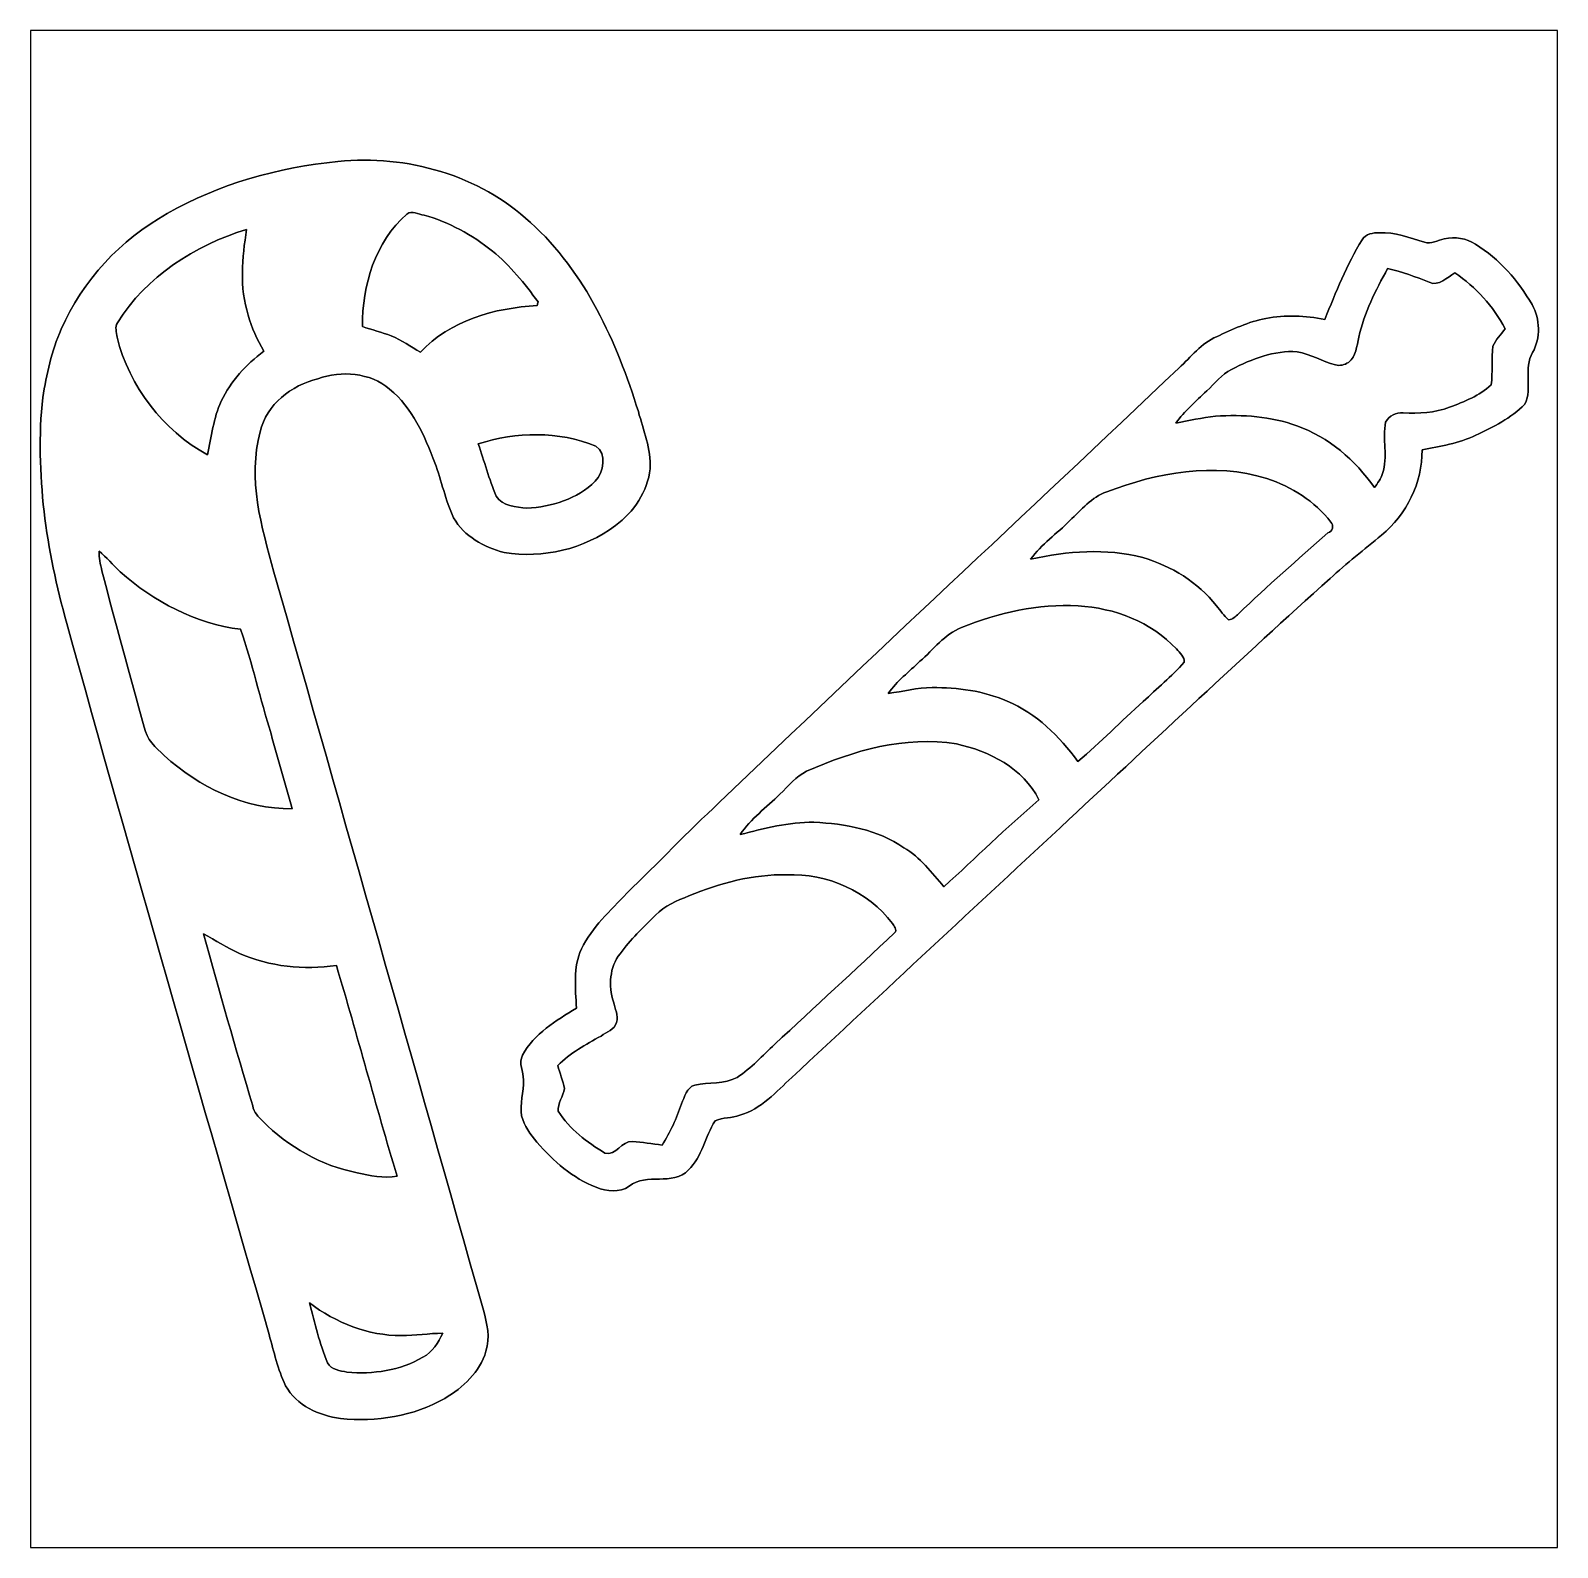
# Model space of a CAD drawing. Header units: centimetres. Extents: x -16.8 to 16.8, y -16.7 to 16.7.
import ezdxf

# ---------------------------------------------------------------- set-up
doc = ezdxf.new("R2010")
doc.units = ezdxf.units.CM
doc.header["$MEASUREMENT"] = 0
doc.layers.add('Layer 1', color=7, linetype='Continuous')

msp = doc.modelspace()

# ---------------------------------------------------------------- linework, layer by layer
at = {"layer": 'Layer 1', "color": 7}
for points, knots in [([(-16.77458, 16.66875), (-16.77458, 16.66875), (16.77458, 16.66875), (16.77458, 16.66875), (16.77458, 16.66875), (16.77458, 16.66875), (16.77458, -16.66875), (16.77458, -16.66875), (16.77458, -16.66875), (16.77458, -16.66875), (-16.77458, -16.66875), (-16.77458, -16.66875), (-16.77458, -16.66875), (-16.77458, -16.66875), (-16.77458, 16.66875), (-16.77458, 16.66875), (-16.77458, 16.66875), (-16.77458, 16.66875), (-16.77458, 16.66875), (-16.77458, 16.66875)], [0, 0, 0, 0, 0.16666667, 0.16666667, 0.16666667, 0.16666667, 0.33333333, 0.33333333, 0.33333333, 0.33333333, 0.5, 0.5, 0.5, 0.5, 0.66666667, 0.66666667, 0.66666667, 0.66666667, 1, 1, 1, 1]), ([(-10.02065, 13.78973), (-11.32946, 13.66132), (-12.63086, 13.30219), (-13.77491, 12.64497), (-13.77491, 12.64497), (-14.79303, 12.07347), (-15.63688, 11.17847), (-16.10043, 10.10285), (-16.10043, 10.10285), (-16.31915, 9.63083), (-16.41369, 9.11437), (-16.50753, 8.60601), (-16.50753, 8.60601), (-16.67863, 6.93491), (-16.42992, 5.24863), (-15.9766, 3.63961), (-15.9766, 3.63961), (-14.54009, -1.58256), (-13.02173, -6.7818), (-11.53407, -11.98915), (-11.53407, -11.98915), (-11.42436, -12.36662), (-11.34251, -12.75644), (-11.17283, -13.11346), (-11.17283, -13.11346), (-10.93047, -13.55196), (-10.43587, -13.7668), (-9.96139, -13.83736), (-9.96139, -13.83736), (-9.17893, -13.90862), (-8.3566, -13.79114), (-7.67045, -13.39144), (-7.67045, -13.39144), (-7.27428, -13.15438), (-6.89751, -12.81501), (-6.7691, -12.35639), (-6.7691, -12.35639), (-6.6735, -12.05865), (-6.74335, -11.74221), (-6.82554, -11.45011), (-6.82554, -11.45011), (-8.35413, -6.04238), (-9.89259, -0.63782), (-11.42577, 4.7685), (-11.42577, 4.7685), (-11.70552, 5.76157), (-12.00679, 6.82025), (-11.72774, 7.84931), (-11.72774, 7.84931), (-11.59087, 8.45714), (-11.0423, 8.87201), (-10.46127, 9.01771), (-10.46127, 9.01771), (-9.93846, 9.19762), (-9.32004, 9.15317), (-8.88436, 8.78981), (-8.88436, 8.78981), (-8.38518, 8.37494), (-8.11565, 7.76358), (-7.89234, 7.16915), (-7.89234, 7.16915), (-7.73853, 6.77122), (-7.66269, 6.34612), (-7.47924, 5.95912), (-7.47924, 5.95912), (-7.24711, 5.55308), (-6.8132, 5.30789), (-6.3694, 5.19889), (-6.3694, 5.19889), (-5.51603, 5.05742), (-4.61363, 5.27262), (-3.92007, 5.78838), (-3.92007, 5.78838), (-3.52143, 6.08718), (-3.21486, 6.53591), (-3.16018, 7.03862), (-3.16018, 7.03862), (-3.14325, 7.47289), (-3.30659, 7.88317), (-3.42018, 8.29451), (-3.42018, 8.29451), (-3.8929, 9.82274), (-4.58223, 11.35874), (-5.78979, 12.44953), (-5.78979, 12.44953), (-6.91586, 13.4934), (-8.50618, 13.94777), (-10.02065, 13.78973), (-10.02065, 13.78973), (-10.02065, 13.78973), (-10.02065, 13.78973), (-10.02065, 13.78973)], [0, 0, 0, 0, 0.04166667, 0.04166667, 0.04166667, 0.04166667, 0.08333333, 0.08333333, 0.08333333, 0.08333333, 0.125, 0.125, 0.125, 0.125, 0.16666667, 0.16666667, 0.16666667, 0.16666667, 0.20833333, 0.20833333, 0.20833333, 0.20833333, 0.25, 0.25, 0.25, 0.25, 0.29166667, 0.29166667, 0.29166667, 0.29166667, 0.33333333, 0.33333333, 0.33333333, 0.33333333, 0.375, 0.375, 0.375, 0.375, 0.41666667, 0.41666667, 0.41666667, 0.41666667, 0.45833333, 0.45833333, 0.45833333, 0.45833333, 0.5, 0.5, 0.5, 0.5, 0.54166667, 0.54166667, 0.54166667, 0.54166667, 0.58333333, 0.58333333, 0.58333333, 0.58333333, 0.625, 0.625, 0.625, 0.625, 0.66666667, 0.66666667, 0.66666667, 0.66666667, 0.70833333, 0.70833333, 0.70833333, 0.70833333, 0.75, 0.75, 0.75, 0.75, 0.79166667, 0.79166667, 0.79166667, 0.79166667, 0.83333333, 0.83333333, 0.83333333, 0.83333333, 0.875, 0.875, 0.875, 0.875, 0.91666667, 0.91666667, 0.91666667, 0.91666667, 1, 1, 1, 1]), ([(-8.50688, 12.63509), (-8.39646, 12.72505), (-8.24936, 12.61639), (-8.12871, 12.61427), (-8.12871, 12.61427), (-7.58119, 12.45658), (-7.07073, 12.17859), (-6.62728, 11.82194), (-6.62728, 11.82194), (-6.23605, 11.50408), (-5.92279, 11.1058), (-5.62116, 10.70539), (-5.62116, 10.70539), (-5.62681, 10.68493), (-5.63809, 10.64331), (-5.64374, 10.62249), (-5.64374, 10.62249), (-6.57719, 10.57592), (-7.55015, 10.29723), (-8.20914, 9.59873), (-8.20914, 9.59873), (-8.42045, 9.72044), (-8.61942, 9.86649), (-8.84731, 9.95609), (-8.84731, 9.95609), (-9.05475, 10.04147), (-9.27488, 10.08768), (-9.48443, 10.16564), (-9.48443, 10.16564), (-9.48725, 11.07017), (-9.20256, 12.02231), (-8.50688, 12.63509)], [0, 0, 0, 0, 0.11111111, 0.11111111, 0.11111111, 0.11111111, 0.22222222, 0.22222222, 0.22222222, 0.22222222, 0.33333333, 0.33333333, 0.33333333, 0.33333333, 0.44444444, 0.44444444, 0.44444444, 0.44444444, 0.55555556, 0.55555556, 0.55555556, 0.55555556, 0.66666667, 0.66666667, 0.66666667, 0.66666667, 0.77777778, 0.77777778, 0.77777778, 0.77777778, 1, 1, 1, 1]), ([(-14.8657, 10.24467), (-14.23458, 11.26737), (-13.15967, 11.94752), (-12.02831, 12.29677), (-12.02831, 12.29677), (-12.12321, 11.67518), (-12.19059, 11.02254), (-11.99162, 10.41365), (-11.99162, 10.41365), (-11.91613, 10.13425), (-11.78878, 9.8739), (-11.65225, 9.62025), (-11.65225, 9.62025), (-12.03431, 9.32497), (-12.3825, 8.96867), (-12.58253, 8.52311), (-12.58253, 8.52311), (-12.76385, 8.15481), (-12.79031, 7.73853), (-12.88838, 7.34554), (-12.88838, 7.34554), (-13.86699, 7.8867), (-14.61029, 8.84061), (-14.87099, 9.93069), (-14.87099, 9.93069), (-14.88334, 10.03371), (-14.92709, 10.15153), (-14.8657, 10.24467)], [0, 0, 0, 0, 0.125, 0.125, 0.125, 0.125, 0.25, 0.25, 0.25, 0.25, 0.375, 0.375, 0.375, 0.375, 0.5, 0.5, 0.5, 0.5, 0.625, 0.625, 0.625, 0.625, 0.75, 0.75, 0.75, 0.75, 1, 1, 1, 1]), ([(12.48304, 12.07206), (12.1472, 11.51961), (11.90519, 10.91741), (11.66319, 10.31981), (11.66319, 10.31981), (11.23703, 10.40271), (10.79465, 10.42176), (10.36708, 10.34097), (10.36708, 10.34097), (9.98608, 10.27183), (9.63577, 10.09721), (9.28511, 9.94057), (9.28511, 9.94057), (8.94539, 9.79664), (8.72137, 9.49431), (8.45785, 9.25124), (8.45785, 9.25124), (5.09976, 6.05931), (1.69757, 2.91324), (-1.64112, -0.29916), (-1.64112, -0.29916), (-2.33751, -0.94298), (-2.9905, -1.63089), (-3.67242, -2.28953), (-3.67242, -2.28953), (-4.03154, -2.67441), (-4.44006, -3.03036), (-4.66972, -3.51402), (-4.66972, -3.51402), (-4.86198, -3.9183), (-4.79707, -4.38079), (-4.78049, -4.81401), (-4.78049, -4.81401), (-5.2257, -5.09235), (-5.71077, -5.37139), (-5.96653, -5.85152), (-5.96653, -5.85152), (-6.05261, -6.02544), (-5.94995, -6.21206), (-5.94043, -6.39198), (-5.94043, -6.39198), (-5.93161, -6.65727), (-6.03074, -6.91868), (-5.9877, -7.18467), (-5.9877, -7.18467), (-5.92455, -7.40234), (-5.79155, -7.59248), (-5.64691, -7.76429), (-5.64691, -7.76429), (-5.28391, -8.17245), (-4.86481, -8.55804), (-4.34516, -8.75312), (-4.34516, -8.75312), (-4.11409, -8.84767), (-3.83469, -8.87236), (-3.61809, -8.7309), (-3.61809, -8.7309), (-3.24238, -8.41869), (-2.66876, -8.73866), (-2.3181, -8.37106), (-2.3181, -8.37106), (-2.01754, -8.07896), (-1.95227, -7.64152), (-1.73531, -7.29544), (-1.73531, -7.29544), (-1.56598, -7.21219), (-1.3649, -7.23441), (-1.1878, -7.16986), (-1.1878, -7.16986), (-0.72002, -7.03368), (-0.39511, -6.65409), (-0.04621, -6.33906), (-0.04621, -6.33906), (1.97838, -4.44747), (4.00967, -2.56328), (6.03497, -0.67275), (6.03497, -0.67275), (7.94738, 1.09573), (9.84038, 2.88466), (11.77784, 4.62562), (11.77784, 4.62562), (12.14049, 4.95935), (12.52996, 5.26133), (12.90849, 5.57636), (12.90849, 5.57636), (13.45671, 6.03638), (13.80984, 6.72994), (13.79855, 7.45278), (13.79855, 7.45278), (14.19895, 7.52828), (14.60747, 7.59601), (14.97789, 7.77452), (14.97789, 7.77452), (15.36312, 7.9569), (15.75929, 8.14776), (16.05986, 8.45679), (16.05986, 8.45679), (16.22848, 8.81486), (16.02176, 9.24348), (16.22954, 9.59167), (16.22954, 9.59167), (16.40487, 9.91447), (16.39535, 10.32545), (16.21719, 10.64472), (16.21719, 10.64472), (15.91134, 11.17283), (15.49929, 11.65542), (14.97189, 11.97081), (14.97189, 11.97081), (14.77045, 12.09816), (14.5228, 12.15284), (14.28856, 12.08793), (14.28856, 12.08793), (14.14251, 12.06641), (14.00246, 11.96587), (13.85147, 12.01526), (13.85147, 12.01526), (13.52726, 12.10416), (13.20447, 12.25444), (12.85946, 12.22128), (12.85946, 12.22128), (12.72222, 12.22939), (12.55959, 12.19906), (12.48304, 12.07206)], [0, 0, 0, 0, 0.03125, 0.03125, 0.03125, 0.03125, 0.0625, 0.0625, 0.0625, 0.0625, 0.09375, 0.09375, 0.09375, 0.09375, 0.125, 0.125, 0.125, 0.125, 0.15625, 0.15625, 0.15625, 0.15625, 0.1875, 0.1875, 0.1875, 0.1875, 0.21875, 0.21875, 0.21875, 0.21875, 0.25, 0.25, 0.25, 0.25, 0.28125, 0.28125, 0.28125, 0.28125, 0.3125, 0.3125, 0.3125, 0.3125, 0.34375, 0.34375, 0.34375, 0.34375, 0.375, 0.375, 0.375, 0.375, 0.40625, 0.40625, 0.40625, 0.40625, 0.4375, 0.4375, 0.4375, 0.4375, 0.46875, 0.46875, 0.46875, 0.46875, 0.5, 0.5, 0.5, 0.5, 0.53125, 0.53125, 0.53125, 0.53125, 0.5625, 0.5625, 0.5625, 0.5625, 0.59375, 0.59375, 0.59375, 0.59375, 0.625, 0.625, 0.625, 0.625, 0.65625, 0.65625, 0.65625, 0.65625, 0.6875, 0.6875, 0.6875, 0.6875, 0.71875, 0.71875, 0.71875, 0.71875, 0.75, 0.75, 0.75, 0.75, 0.78125, 0.78125, 0.78125, 0.78125, 0.8125, 0.8125, 0.8125, 0.8125, 0.84375, 0.84375, 0.84375, 0.84375, 0.875, 0.875, 0.875, 0.875, 0.90625, 0.90625, 0.90625, 0.90625, 0.9375, 0.9375, 0.9375, 0.9375, 1, 1, 1, 1]), ([(13.04114, 11.436), (13.35652, 11.36932), (13.65885, 11.25467), (13.95765, 11.13543), (13.95765, 11.13543), (14.17214, 11.04018), (14.35312, 11.24232), (14.51998, 11.34498), (14.51998, 11.34498), (14.97824, 11.0303), (15.37017, 10.6112), (15.62276, 10.11379), (15.62276, 10.11379), (15.53316, 9.98784), (15.42027, 9.87496), (15.35783, 9.73243), (15.35783, 9.73243), (15.31973, 9.44986), (15.35501, 9.16305), (15.31867, 8.88012), (15.31867, 8.88012), (15.06149, 8.64376), (14.72706, 8.51217), (14.40497, 8.39082), (14.40497, 8.39082), (14.08042, 8.26311), (13.7287, 8.25006), (13.38509, 8.26417), (13.38509, 8.26417), (13.23199, 8.27652), (13.07006, 8.20349), (12.9988, 8.06309), (12.9988, 8.06309), (12.91943, 7.69197), (13.05807, 7.29756), (12.93107, 6.93385), (12.93107, 6.93385), (12.89403, 6.81884), (12.82559, 6.71795), (12.75221, 6.62305), (12.75221, 6.62305), (12.33064, 7.22524), (11.75067, 7.73747), (11.04829, 7.97877), (11.04829, 7.97877), (10.48067, 8.19397), (9.8619, 8.22748), (9.26147, 8.19609), (9.26147, 8.19609), (8.96655, 8.16398), (8.67869, 8.08955), (8.38694, 8.04051), (8.38694, 8.04051), (8.58273, 8.30439), (8.82862, 8.52417), (9.0678, 8.74783), (9.0678, 8.74783), (9.24489, 8.91152), (9.39271, 9.11331), (9.61461, 9.22161), (9.61461, 9.22161), (10.05805, 9.45092), (10.54876, 9.64706), (11.05782, 9.60684), (11.05782, 9.60684), (11.35133, 9.55922), (11.60815, 9.3913), (11.89531, 9.31968), (11.89531, 9.31968), (11.99303, 9.29287), (12.0971, 9.32215), (12.18142, 9.37436), (12.18142, 9.37436), (12.35357, 9.50701), (12.36063, 9.73667), (12.41143, 9.92858), (12.41143, 9.92858), (12.52255, 10.46586), (12.78361, 10.95657), (13.04114, 11.436)], [0, 0, 0, 0, 0.04761905, 0.04761905, 0.04761905, 0.04761905, 0.0952381, 0.0952381, 0.0952381, 0.0952381, 0.14285714, 0.14285714, 0.14285714, 0.14285714, 0.19047619, 0.19047619, 0.19047619, 0.19047619, 0.23809524, 0.23809524, 0.23809524, 0.23809524, 0.28571429, 0.28571429, 0.28571429, 0.28571429, 0.33333333, 0.33333333, 0.33333333, 0.33333333, 0.38095238, 0.38095238, 0.38095238, 0.38095238, 0.42857143, 0.42857143, 0.42857143, 0.42857143, 0.47619048, 0.47619048, 0.47619048, 0.47619048, 0.52380952, 0.52380952, 0.52380952, 0.52380952, 0.57142857, 0.57142857, 0.57142857, 0.57142857, 0.61904762, 0.61904762, 0.61904762, 0.61904762, 0.66666667, 0.66666667, 0.66666667, 0.66666667, 0.71428571, 0.71428571, 0.71428571, 0.71428571, 0.76190476, 0.76190476, 0.76190476, 0.76190476, 0.80952381, 0.80952381, 0.80952381, 0.80952381, 0.85714286, 0.85714286, 0.85714286, 0.85714286, 0.9047619, 0.9047619, 0.9047619, 0.9047619, 1, 1, 1, 1]), ([(-6.93738, 7.58472), (-6.10623, 7.85001), (-5.1689, 7.87435), (-4.35575, 7.53145), (-4.35575, 7.53145), (-4.10104, 7.37411), (-4.18677, 6.9529), (-4.36739, 6.76593), (-4.36739, 6.76593), (-4.75827, 6.36693), (-5.32659, 6.20289), (-5.87058, 6.17008), (-5.87058, 6.17008), (-6.10164, 6.20677), (-6.41456, 6.20007), (-6.54085, 6.4389), (-6.54085, 6.4389), (-6.70419, 6.80896), (-6.80297, 7.20337), (-6.93738, 7.58472)], [0, 0, 0, 0, 0.16666667, 0.16666667, 0.16666667, 0.16666667, 0.33333333, 0.33333333, 0.33333333, 0.33333333, 0.5, 0.5, 0.5, 0.5, 0.66666667, 0.66666667, 0.66666667, 0.66666667, 1, 1, 1, 1]), ([(6.87282, 6.5278), (7.97983, 6.95854), (9.23255, 7.18679), (10.39001, 6.82237), (10.39001, 6.82237), (10.93364, 6.64457), (11.44341, 6.32319), (11.79407, 5.86634), (11.79407, 5.86634), (11.86321, 5.79226), (11.83746, 5.66138), (11.73092, 5.62645), (11.73092, 5.62645), (11.06911, 5.04225), (10.40236, 4.46264), (9.76595, 3.85057), (9.76595, 3.85057), (9.70386, 3.79377), (9.63859, 3.72498), (9.54899, 3.71828), (9.54899, 3.71828), (9.4428, 3.80436), (9.37013, 3.92501), (9.28229, 4.02731), (9.28229, 4.02731), (8.87977, 4.54695), (8.28957, 4.90114), (7.66374, 5.08494), (7.66374, 5.08494), (6.85588, 5.29978), (6.00639, 5.22887), (5.19994, 5.05037), (5.19994, 5.05037), (5.43948, 5.37704), (5.77779, 5.61199), (6.05931, 5.89986), (6.05931, 5.89986), (6.31366, 6.12669), (6.53486, 6.42126), (6.87282, 6.5278)], [0, 0, 0, 0, 0.09090909, 0.09090909, 0.09090909, 0.09090909, 0.18181818, 0.18181818, 0.18181818, 0.18181818, 0.27272727, 0.27272727, 0.27272727, 0.27272727, 0.36363636, 0.36363636, 0.36363636, 0.36363636, 0.45454545, 0.45454545, 0.45454545, 0.45454545, 0.54545455, 0.54545455, 0.54545455, 0.54545455, 0.63636364, 0.63636364, 0.63636364, 0.63636364, 0.72727273, 0.72727273, 0.72727273, 0.72727273, 0.81818182, 0.81818182, 0.81818182, 0.81818182, 1, 1, 1, 1]), ([(-15.27034, 5.23028), (-15.10559, 5.08882), (-14.96378, 4.92266), (-14.80361, 4.77555), (-14.80361, 4.77555), (-14.06737, 4.11268), (-13.14944, 3.63608), (-12.15954, 3.50979), (-12.15954, 3.50979), (-11.90061, 2.75519), (-11.72598, 1.97591), (-11.49103, 1.21426), (-11.49103, 1.21426), (-11.33934, 0.66428), (-11.17494, 0.11818), (-11.02642, -0.43251), (-11.02642, -0.43251), (-12.071, -0.45014), (-13.07606, 0.04198), (-13.837, 0.73307), (-13.837, 0.73307), (-14.02115, 0.90629), (-14.23141, 1.09361), (-14.27551, 1.35573), (-14.27551, 1.35573), (-14.58595, 2.50225), (-14.91544, 3.64314), (-15.20472, 4.79531), (-15.20472, 4.79531), (-15.24106, 4.93783), (-15.26999, 5.08282), (-15.27034, 5.23028)], [0, 0, 0, 0, 0.11111111, 0.11111111, 0.11111111, 0.11111111, 0.22222222, 0.22222222, 0.22222222, 0.22222222, 0.33333333, 0.33333333, 0.33333333, 0.33333333, 0.44444444, 0.44444444, 0.44444444, 0.44444444, 0.55555556, 0.55555556, 0.55555556, 0.55555556, 0.66666667, 0.66666667, 0.66666667, 0.66666667, 0.77777778, 0.77777778, 0.77777778, 0.77777778, 1, 1, 1, 1]), ([(3.68265, 3.54965), (4.49157, 3.87879), (5.36681, 4.07), (6.24311, 4.02661), (6.24311, 4.02661), (7.0418, 3.97581), (7.85424, 3.677), (8.40387, 3.07693), (8.40387, 3.07693), (8.46631, 2.98944), (8.59614, 2.90301), (8.57215, 2.78589), (8.57215, 2.78589), (8.29769, 2.47333), (7.97313, 2.2098), (7.67397, 1.92123), (7.67397, 1.92123), (7.18961, 1.49084), (6.73594, 1.02588), (6.23993, 0.60784), (6.23993, 0.60784), (5.82683, 1.15641), (5.32589, 1.66264), (4.68207, 1.93075), (4.68207, 1.93075), (4.16454, 2.15583), (3.59622, 2.23308), (3.03601, 2.22744), (3.03601, 2.22744), (2.70898, 2.22744), (2.39324, 2.14136), (2.07116, 2.10044), (2.07116, 2.10044), (2.26236, 2.37208), (2.52977, 2.57775), (2.76684, 2.80741), (2.76684, 2.80741), (3.06458, 3.06423), (3.30588, 3.40148), (3.68265, 3.54965)], [0, 0, 0, 0, 0.09090909, 0.09090909, 0.09090909, 0.09090909, 0.18181818, 0.18181818, 0.18181818, 0.18181818, 0.27272727, 0.27272727, 0.27272727, 0.27272727, 0.36363636, 0.36363636, 0.36363636, 0.36363636, 0.45454545, 0.45454545, 0.45454545, 0.45454545, 0.54545455, 0.54545455, 0.54545455, 0.54545455, 0.63636364, 0.63636364, 0.63636364, 0.63636364, 0.72727273, 0.72727273, 0.72727273, 0.72727273, 0.81818182, 0.81818182, 0.81818182, 0.81818182, 1, 1, 1, 1]), ([(0.27728, 0.39088), (1.30422, 0.84631), (2.43769, 1.17616), (3.56835, 0.99095), (3.56835, 0.99095), (4.29048, 0.83679), (5.04119, 0.45508), (5.37845, -0.23566), (5.37845, -0.23566), (4.6669, -0.85372), (3.98921, -1.51059), (3.29494, -2.14842), (3.29494, -2.14842), (3.02648, -1.83868), (2.7746, -1.50001), (2.41406, -1.29011), (2.41406, -1.29011), (1.83833, -0.89323), (1.12501, -0.76271), (0.43921, -0.73096), (0.43921, -0.73096), (-0.11324, -0.72672), (-0.65017, -0.86254), (-1.18039, -1.00083), (-1.18039, -1.00083), (-0.95321, -0.64946), (-0.59972, -0.40816), (-0.3108, -0.11254), (-0.3108, -0.11254), (-0.12136, 0.06068), (0.04057, 0.27799), (0.27728, 0.39088)], [0, 0, 0, 0, 0.11111111, 0.11111111, 0.11111111, 0.11111111, 0.22222222, 0.22222222, 0.22222222, 0.22222222, 0.33333333, 0.33333333, 0.33333333, 0.33333333, 0.44444444, 0.44444444, 0.44444444, 0.44444444, 0.55555556, 0.55555556, 0.55555556, 0.55555556, 0.66666667, 0.66666667, 0.66666667, 0.66666667, 0.77777778, 0.77777778, 0.77777778, 0.77777778, 1, 1, 1, 1]), ([(-2.30717, -2.34879), (-1.62807, -2.06551), (-0.89888, -1.87501), (-0.15875, -1.88383), (-0.15875, -1.88383), (0.72143, -1.85738), (1.63124, -2.23661), (2.16076, -2.95487), (2.16076, -2.95487), (2.19428, -3.01025), (2.2793, -3.09633), (2.20909, -3.16054), (2.20909, -3.16054), (1.33844, -3.98357), (0.45508, -4.79354), (-0.42263, -5.60952), (-0.42263, -5.60952), (-0.69074, -5.85893), (-0.94015, -6.13304), (-1.24601, -6.33801), (-1.24601, -6.33801), (-1.53176, -6.48688), (-1.8729, -6.4456), (-2.18017, -6.50734), (-2.18017, -6.50734), (-2.35867, -6.5599), (-2.40559, -6.76981), (-2.47121, -6.91868), (-2.47121, -6.91868), (-2.58374, -7.23441), (-2.71357, -7.54486), (-2.89913, -7.82602), (-2.89913, -7.82602), (-3.11573, -7.79886), (-3.33093, -7.7597), (-3.54894, -7.74876), (-3.54894, -7.74876), (-3.79024, -7.72266), (-3.90384, -8.07297), (-4.15466, -7.99994), (-4.15466, -7.99994), (-4.54766, -7.76534), (-4.93007, -7.4736), (-5.17843, -7.08342), (-5.17843, -7.08342), (-5.20065, -6.90668), (-5.06906, -6.75322), (-5.04366, -6.58213), (-5.04366, -6.58213), (-5.07929, -6.41033), (-5.14526, -6.24628), (-5.19183, -6.07766), (-5.19183, -6.07766), (-4.91278, -5.80849), (-4.5787, -5.60846), (-4.23757, -5.42854), (-4.23757, -5.42854), (-4.11621, -5.34388), (-3.94018, -5.28884), (-3.89784, -5.13045), (-3.89784, -5.13045), (-3.85163, -4.97628), (-3.93559, -4.82459), (-3.9684, -4.67642), (-3.9684, -4.67642), (-4.07564, -4.32788), (-4.05589, -3.91407), (-3.82129, -3.62056), (-3.82129, -3.62056), (-3.59692, -3.30941), (-3.31717, -3.04377), (-3.04447, -2.77566), (-3.04447, -2.77566), (-2.84339, -2.56787), (-2.5714, -2.45286), (-2.30717, -2.34879)], [0, 0, 0, 0, 0.05, 0.05, 0.05, 0.05, 0.1, 0.1, 0.1, 0.1, 0.15, 0.15, 0.15, 0.15, 0.2, 0.2, 0.2, 0.2, 0.25, 0.25, 0.25, 0.25, 0.3, 0.3, 0.3, 0.3, 0.35, 0.35, 0.35, 0.35, 0.4, 0.4, 0.4, 0.4, 0.45, 0.45, 0.45, 0.45, 0.5, 0.5, 0.5, 0.5, 0.55, 0.55, 0.55, 0.55, 0.6, 0.6, 0.6, 0.6, 0.65, 0.65, 0.65, 0.65, 0.7, 0.7, 0.7, 0.7, 0.75, 0.75, 0.75, 0.75, 0.8, 0.8, 0.8, 0.8, 0.85, 0.85, 0.85, 0.85, 0.9, 0.9, 0.9, 0.9, 1, 1, 1, 1]), ([(-12.97446, -3.17994), (-12.71305, -3.32599), (-12.45941, -3.48686), (-12.18636, -3.61174), (-12.18636, -3.61174), (-11.51996, -3.90349), (-10.77207, -3.98427), (-10.05487, -3.87526), (-10.05487, -3.87526), (-9.59732, -5.41514), (-9.18457, -6.96807), (-8.72278, -8.50688), (-8.72278, -8.50688), (-9.01488, -8.56298), (-9.31333, -8.49665), (-9.59908, -8.43492), (-9.59908, -8.43492), (-10.38366, -8.27758), (-11.11285, -7.86765), (-11.67271, -7.29791), (-11.67271, -7.29791), (-11.76373, -7.19984), (-11.87415, -7.106), (-11.89179, -6.96313), (-11.89179, -6.96313), (-12.26855, -5.70689), (-12.62521, -4.44394), (-12.97446, -3.17994)], [0, 0, 0, 0, 0.125, 0.125, 0.125, 0.125, 0.25, 0.25, 0.25, 0.25, 0.375, 0.375, 0.375, 0.375, 0.5, 0.5, 0.5, 0.5, 0.625, 0.625, 0.625, 0.625, 0.75, 0.75, 0.75, 0.75, 1, 1, 1, 1]), ([(-10.64542, -11.29524), (-10.06475, -11.7288), (-9.35919, -12.01949), (-8.62577, -12.00961), (-8.62577, -12.00961), (-8.32168, -12.01879), (-8.02111, -11.96093), (-7.71737, -11.96058), (-7.71737, -11.96058), (-7.81861, -12.16801), (-7.93891, -12.37615), (-8.15234, -12.48657), (-8.15234, -12.48657), (-8.65046, -12.78255), (-9.2523, -12.86475), (-9.82239, -12.81818), (-9.82239, -12.81818), (-9.96879, -12.77973), (-10.16917, -12.76703), (-10.24784, -12.61392), (-10.24784, -12.61392), (-10.42776, -12.19059), (-10.52689, -11.73797), (-10.64542, -11.29524)], [0, 0, 0, 0, 0.14285714, 0.14285714, 0.14285714, 0.14285714, 0.28571429, 0.28571429, 0.28571429, 0.28571429, 0.42857143, 0.42857143, 0.42857143, 0.42857143, 0.57142857, 0.57142857, 0.57142857, 0.57142857, 0.71428571, 0.71428571, 0.71428571, 0.71428571, 1, 1, 1, 1])]:
    msp.add_open_spline(points, degree=3, knots=knots, dxfattribs=at)
at = {"layer": 'Layer 1', "color": 8}
for points, knots in [([(-10.02065, 13.78973), (-8.50618, 13.94777), (-6.91586, 13.4934), (-5.78979, 12.44953), (-5.78979, 12.44953), (-4.58223, 11.35874), (-3.8929, 9.82274), (-3.42018, 8.29451), (-3.42018, 8.29451), (-3.30659, 7.88317), (-3.14325, 7.47289), (-3.16018, 7.03862), (-3.16018, 7.03862), (-3.21486, 6.53591), (-3.52143, 6.08718), (-3.92007, 5.78838), (-3.92007, 5.78838), (-4.61363, 5.27262), (-5.51603, 5.05742), (-6.3694, 5.19889), (-6.3694, 5.19889), (-6.8132, 5.30789), (-7.24711, 5.55308), (-7.47924, 5.95912), (-7.47924, 5.95912), (-7.66269, 6.34612), (-7.73853, 6.77122), (-7.89234, 7.16915), (-7.89234, 7.16915), (-8.11565, 7.76358), (-8.38518, 8.37494), (-8.88436, 8.78981), (-8.88436, 8.78981), (-9.32004, 9.15317), (-9.93846, 9.19762), (-10.46127, 9.01771), (-10.46127, 9.01771), (-11.0423, 8.87201), (-11.59087, 8.45714), (-11.72774, 7.84931), (-11.72774, 7.84931), (-12.00679, 6.82025), (-11.70552, 5.76157), (-11.42577, 4.7685), (-11.42577, 4.7685), (-9.89259, -0.63782), (-8.35413, -6.04238), (-6.82554, -11.45011), (-6.82554, -11.45011), (-6.74335, -11.74221), (-6.6735, -12.05865), (-6.7691, -12.35639), (-6.7691, -12.35639), (-6.89751, -12.81501), (-7.27428, -13.15438), (-7.67045, -13.39144), (-7.67045, -13.39144), (-8.3566, -13.79114), (-9.17893, -13.90862), (-9.96139, -13.83736), (-9.96139, -13.83736), (-10.43587, -13.7668), (-10.93047, -13.55196), (-11.17283, -13.11346), (-11.17283, -13.11346), (-11.34251, -12.75644), (-11.42436, -12.36662), (-11.53407, -11.98915), (-11.53407, -11.98915), (-13.02173, -6.7818), (-14.54009, -1.58256), (-15.9766, 3.63961), (-15.9766, 3.63961), (-16.42992, 5.24863), (-16.67863, 6.93491), (-16.50753, 8.60601), (-16.50753, 8.60601), (-16.41369, 9.11437), (-16.31915, 9.63083), (-16.10043, 10.10285), (-16.10043, 10.10285), (-15.63688, 11.17847), (-14.79303, 12.07347), (-13.77491, 12.64497), (-13.77491, 12.64497), (-12.63086, 13.30219), (-11.32946, 13.66132), (-10.02065, 13.78973), (-10.02065, 13.78973), (-10.02065, 13.78973), (-10.02065, 13.78973), (-10.02065, 13.78973)], [0, 0, 0, 0, 0.04166667, 0.04166667, 0.04166667, 0.04166667, 0.08333333, 0.08333333, 0.08333333, 0.08333333, 0.125, 0.125, 0.125, 0.125, 0.16666667, 0.16666667, 0.16666667, 0.16666667, 0.20833333, 0.20833333, 0.20833333, 0.20833333, 0.25, 0.25, 0.25, 0.25, 0.29166667, 0.29166667, 0.29166667, 0.29166667, 0.33333333, 0.33333333, 0.33333333, 0.33333333, 0.375, 0.375, 0.375, 0.375, 0.41666667, 0.41666667, 0.41666667, 0.41666667, 0.45833333, 0.45833333, 0.45833333, 0.45833333, 0.5, 0.5, 0.5, 0.5, 0.54166667, 0.54166667, 0.54166667, 0.54166667, 0.58333333, 0.58333333, 0.58333333, 0.58333333, 0.625, 0.625, 0.625, 0.625, 0.66666667, 0.66666667, 0.66666667, 0.66666667, 0.70833333, 0.70833333, 0.70833333, 0.70833333, 0.75, 0.75, 0.75, 0.75, 0.79166667, 0.79166667, 0.79166667, 0.79166667, 0.83333333, 0.83333333, 0.83333333, 0.83333333, 0.875, 0.875, 0.875, 0.875, 0.91666667, 0.91666667, 0.91666667, 0.91666667, 1, 1, 1, 1]), ([(-8.50688, 12.63509), (-9.20256, 12.02231), (-9.48725, 11.07017), (-9.48443, 10.16564), (-9.48443, 10.16564), (-9.27488, 10.08768), (-9.05475, 10.04147), (-8.84731, 9.95609), (-8.84731, 9.95609), (-8.61942, 9.86649), (-8.42045, 9.72044), (-8.20914, 9.59873), (-8.20914, 9.59873), (-7.55015, 10.29723), (-6.57719, 10.57592), (-5.64374, 10.62249), (-5.64374, 10.62249), (-5.63809, 10.64331), (-5.62681, 10.68493), (-5.62116, 10.70539), (-5.62116, 10.70539), (-5.92279, 11.1058), (-6.23605, 11.50408), (-6.62728, 11.82194), (-6.62728, 11.82194), (-7.07073, 12.17859), (-7.58119, 12.45658), (-8.12871, 12.61427), (-8.12871, 12.61427), (-8.24936, 12.61639), (-8.39646, 12.72505), (-8.50688, 12.63509), (-8.50688, 12.63509), (-8.50688, 12.63509), (-8.50688, 12.63509), (-8.50688, 12.63509)], [0, 0, 0, 0, 0.1, 0.1, 0.1, 0.1, 0.2, 0.2, 0.2, 0.2, 0.3, 0.3, 0.3, 0.3, 0.4, 0.4, 0.4, 0.4, 0.5, 0.5, 0.5, 0.5, 0.6, 0.6, 0.6, 0.6, 0.7, 0.7, 0.7, 0.7, 0.8, 0.8, 0.8, 0.8, 1, 1, 1, 1]), ([(-14.8657, 10.24467), (-14.92709, 10.15153), (-14.88334, 10.03371), (-14.87099, 9.93069), (-14.87099, 9.93069), (-14.61029, 8.84061), (-13.86699, 7.8867), (-12.88838, 7.34554), (-12.88838, 7.34554), (-12.79031, 7.73853), (-12.76385, 8.15481), (-12.58253, 8.52311), (-12.58253, 8.52311), (-12.3825, 8.96867), (-12.03431, 9.32497), (-11.65225, 9.62025), (-11.65225, 9.62025), (-11.78878, 9.8739), (-11.91613, 10.13425), (-11.99162, 10.41365), (-11.99162, 10.41365), (-12.19059, 11.02254), (-12.12321, 11.67518), (-12.02831, 12.29677), (-12.02831, 12.29677), (-13.15967, 11.94752), (-14.23458, 11.26737), (-14.8657, 10.24467), (-14.8657, 10.24467), (-14.8657, 10.24467), (-14.8657, 10.24467), (-14.8657, 10.24467)], [0, 0, 0, 0, 0.11111111, 0.11111111, 0.11111111, 0.11111111, 0.22222222, 0.22222222, 0.22222222, 0.22222222, 0.33333333, 0.33333333, 0.33333333, 0.33333333, 0.44444444, 0.44444444, 0.44444444, 0.44444444, 0.55555556, 0.55555556, 0.55555556, 0.55555556, 0.66666667, 0.66666667, 0.66666667, 0.66666667, 0.77777778, 0.77777778, 0.77777778, 0.77777778, 1, 1, 1, 1]), ([(12.48304, 12.07206), (12.55959, 12.19906), (12.72222, 12.22939), (12.85946, 12.22128), (12.85946, 12.22128), (13.20447, 12.25444), (13.52726, 12.10416), (13.85147, 12.01526), (13.85147, 12.01526), (14.00246, 11.96587), (14.14251, 12.06641), (14.28856, 12.08793), (14.28856, 12.08793), (14.5228, 12.15284), (14.77045, 12.09816), (14.97189, 11.97081), (14.97189, 11.97081), (15.49929, 11.65542), (15.91134, 11.17283), (16.21719, 10.64472), (16.21719, 10.64472), (16.39535, 10.32545), (16.40487, 9.91447), (16.22954, 9.59167), (16.22954, 9.59167), (16.02176, 9.24348), (16.22848, 8.81486), (16.05986, 8.45679), (16.05986, 8.45679), (15.75929, 8.14776), (15.36312, 7.9569), (14.97789, 7.77452), (14.97789, 7.77452), (14.60747, 7.59601), (14.19895, 7.52828), (13.79855, 7.45278), (13.79855, 7.45278), (13.80984, 6.72994), (13.45671, 6.03638), (12.90849, 5.57636), (12.90849, 5.57636), (12.52996, 5.26133), (12.14049, 4.95935), (11.77784, 4.62562), (11.77784, 4.62562), (9.84038, 2.88466), (7.94738, 1.09573), (6.03497, -0.67275), (6.03497, -0.67275), (4.00967, -2.56328), (1.97838, -4.44747), (-0.04621, -6.33906), (-0.04621, -6.33906), (-0.39511, -6.65409), (-0.72002, -7.03368), (-1.1878, -7.16986), (-1.1878, -7.16986), (-1.3649, -7.23441), (-1.56598, -7.21219), (-1.73531, -7.29544), (-1.73531, -7.29544), (-1.95227, -7.64152), (-2.01754, -8.07896), (-2.3181, -8.37106), (-2.3181, -8.37106), (-2.66876, -8.73866), (-3.24238, -8.41869), (-3.61809, -8.7309), (-3.61809, -8.7309), (-3.83469, -8.87236), (-4.11409, -8.84767), (-4.34516, -8.75312), (-4.34516, -8.75312), (-4.86481, -8.55804), (-5.28391, -8.17245), (-5.64691, -7.76429), (-5.64691, -7.76429), (-5.79155, -7.59248), (-5.92455, -7.40234), (-5.9877, -7.18467), (-5.9877, -7.18467), (-6.03074, -6.91868), (-5.93161, -6.65727), (-5.94043, -6.39198), (-5.94043, -6.39198), (-5.94995, -6.21206), (-6.05261, -6.02544), (-5.96653, -5.85152), (-5.96653, -5.85152), (-5.71077, -5.37139), (-5.2257, -5.09235), (-4.78049, -4.81401), (-4.78049, -4.81401), (-4.79707, -4.38079), (-4.86198, -3.9183), (-4.66972, -3.51402), (-4.66972, -3.51402), (-4.44006, -3.03036), (-4.03154, -2.67441), (-3.67242, -2.28953), (-3.67242, -2.28953), (-2.9905, -1.63089), (-2.33751, -0.94298), (-1.64112, -0.29916), (-1.64112, -0.29916), (1.69757, 2.91324), (5.09976, 6.05931), (8.45785, 9.25124), (8.45785, 9.25124), (8.72137, 9.49431), (8.94539, 9.79664), (9.28511, 9.94057), (9.28511, 9.94057), (9.63577, 10.09721), (9.98608, 10.27183), (10.36708, 10.34097), (10.36708, 10.34097), (10.79465, 10.42176), (11.23703, 10.40271), (11.66319, 10.31981), (11.66319, 10.31981), (11.90519, 10.91741), (12.1472, 11.51961), (12.48304, 12.07206), (12.48304, 12.07206), (12.48304, 12.07206), (12.48304, 12.07206), (12.48304, 12.07206)], [0, 0, 0, 0, 0.03030303, 0.03030303, 0.03030303, 0.03030303, 0.06060606, 0.06060606, 0.06060606, 0.06060606, 0.09090909, 0.09090909, 0.09090909, 0.09090909, 0.12121212, 0.12121212, 0.12121212, 0.12121212, 0.15151515, 0.15151515, 0.15151515, 0.15151515, 0.18181818, 0.18181818, 0.18181818, 0.18181818, 0.21212121, 0.21212121, 0.21212121, 0.21212121, 0.24242424, 0.24242424, 0.24242424, 0.24242424, 0.27272727, 0.27272727, 0.27272727, 0.27272727, 0.3030303, 0.3030303, 0.3030303, 0.3030303, 0.33333333, 0.33333333, 0.33333333, 0.33333333, 0.36363636, 0.36363636, 0.36363636, 0.36363636, 0.39393939, 0.39393939, 0.39393939, 0.39393939, 0.42424242, 0.42424242, 0.42424242, 0.42424242, 0.45454545, 0.45454545, 0.45454545, 0.45454545, 0.48484848, 0.48484848, 0.48484848, 0.48484848, 0.51515152, 0.51515152, 0.51515152, 0.51515152, 0.54545455, 0.54545455, 0.54545455, 0.54545455, 0.57575758, 0.57575758, 0.57575758, 0.57575758, 0.60606061, 0.60606061, 0.60606061, 0.60606061, 0.63636364, 0.63636364, 0.63636364, 0.63636364, 0.66666667, 0.66666667, 0.66666667, 0.66666667, 0.6969697, 0.6969697, 0.6969697, 0.6969697, 0.72727273, 0.72727273, 0.72727273, 0.72727273, 0.75757576, 0.75757576, 0.75757576, 0.75757576, 0.78787879, 0.78787879, 0.78787879, 0.78787879, 0.81818182, 0.81818182, 0.81818182, 0.81818182, 0.84848485, 0.84848485, 0.84848485, 0.84848485, 0.87878788, 0.87878788, 0.87878788, 0.87878788, 0.90909091, 0.90909091, 0.90909091, 0.90909091, 0.93939394, 0.93939394, 0.93939394, 0.93939394, 1, 1, 1, 1]), ([(13.04114, 11.436), (12.78361, 10.95657), (12.52255, 10.46586), (12.41143, 9.92858), (12.41143, 9.92858), (12.36063, 9.73667), (12.35357, 9.50701), (12.18142, 9.37436), (12.18142, 9.37436), (12.0971, 9.32215), (11.99303, 9.29287), (11.89531, 9.31968), (11.89531, 9.31968), (11.60815, 9.3913), (11.35133, 9.55922), (11.05782, 9.60684), (11.05782, 9.60684), (10.54876, 9.64706), (10.05805, 9.45092), (9.61461, 9.22161), (9.61461, 9.22161), (9.39271, 9.11331), (9.24489, 8.91152), (9.0678, 8.74783), (9.0678, 8.74783), (8.82862, 8.52417), (8.58273, 8.30439), (8.38694, 8.04051), (8.38694, 8.04051), (8.67869, 8.08955), (8.96655, 8.16398), (9.26147, 8.19609), (9.26147, 8.19609), (9.8619, 8.22748), (10.48067, 8.19397), (11.04829, 7.97877), (11.04829, 7.97877), (11.75067, 7.73747), (12.33064, 7.22524), (12.75221, 6.62305), (12.75221, 6.62305), (12.82559, 6.71795), (12.89403, 6.81884), (12.93107, 6.93385), (12.93107, 6.93385), (13.05807, 7.29756), (12.91943, 7.69197), (12.9988, 8.06309), (12.9988, 8.06309), (13.07006, 8.20349), (13.23199, 8.27652), (13.38509, 8.26417), (13.38509, 8.26417), (13.7287, 8.25006), (14.08042, 8.26311), (14.40497, 8.39082), (14.40497, 8.39082), (14.72706, 8.51217), (15.06149, 8.64376), (15.31867, 8.88012), (15.31867, 8.88012), (15.35501, 9.16305), (15.31973, 9.44986), (15.35783, 9.73243), (15.35783, 9.73243), (15.42027, 9.87496), (15.53316, 9.98784), (15.62276, 10.11379), (15.62276, 10.11379), (15.37017, 10.6112), (14.97824, 11.0303), (14.51998, 11.34498), (14.51998, 11.34498), (14.35312, 11.24232), (14.17214, 11.04018), (13.95765, 11.13543), (13.95765, 11.13543), (13.65885, 11.25467), (13.35652, 11.36932), (13.04114, 11.436), (13.04114, 11.436), (13.04114, 11.436), (13.04114, 11.436), (13.04114, 11.436)], [0, 0, 0, 0, 0.04545455, 0.04545455, 0.04545455, 0.04545455, 0.09090909, 0.09090909, 0.09090909, 0.09090909, 0.13636364, 0.13636364, 0.13636364, 0.13636364, 0.18181818, 0.18181818, 0.18181818, 0.18181818, 0.22727273, 0.22727273, 0.22727273, 0.22727273, 0.27272727, 0.27272727, 0.27272727, 0.27272727, 0.31818182, 0.31818182, 0.31818182, 0.31818182, 0.36363636, 0.36363636, 0.36363636, 0.36363636, 0.40909091, 0.40909091, 0.40909091, 0.40909091, 0.45454545, 0.45454545, 0.45454545, 0.45454545, 0.5, 0.5, 0.5, 0.5, 0.54545455, 0.54545455, 0.54545455, 0.54545455, 0.59090909, 0.59090909, 0.59090909, 0.59090909, 0.63636364, 0.63636364, 0.63636364, 0.63636364, 0.68181818, 0.68181818, 0.68181818, 0.68181818, 0.72727273, 0.72727273, 0.72727273, 0.72727273, 0.77272727, 0.77272727, 0.77272727, 0.77272727, 0.81818182, 0.81818182, 0.81818182, 0.81818182, 0.86363636, 0.86363636, 0.86363636, 0.86363636, 0.90909091, 0.90909091, 0.90909091, 0.90909091, 1, 1, 1, 1]), ([(-6.93738, 7.58472), (-6.80297, 7.20337), (-6.70419, 6.80896), (-6.54085, 6.4389), (-6.54085, 6.4389), (-6.41456, 6.20007), (-6.10164, 6.20677), (-5.87058, 6.17008), (-5.87058, 6.17008), (-5.32659, 6.20289), (-4.75827, 6.36693), (-4.36739, 6.76593), (-4.36739, 6.76593), (-4.18677, 6.9529), (-4.10104, 7.37411), (-4.35575, 7.53145), (-4.35575, 7.53145), (-5.1689, 7.87435), (-6.10623, 7.85001), (-6.93738, 7.58472), (-6.93738, 7.58472), (-6.93738, 7.58472), (-6.93738, 7.58472), (-6.93738, 7.58472)], [0, 0, 0, 0, 0.14285714, 0.14285714, 0.14285714, 0.14285714, 0.28571429, 0.28571429, 0.28571429, 0.28571429, 0.42857143, 0.42857143, 0.42857143, 0.42857143, 0.57142857, 0.57142857, 0.57142857, 0.57142857, 0.71428571, 0.71428571, 0.71428571, 0.71428571, 1, 1, 1, 1]), ([(6.87282, 6.5278), (6.53486, 6.42126), (6.31366, 6.12669), (6.05931, 5.89986), (6.05931, 5.89986), (5.77779, 5.61199), (5.43948, 5.37704), (5.19994, 5.05037), (5.19994, 5.05037), (6.00639, 5.22887), (6.85588, 5.29978), (7.66374, 5.08494), (7.66374, 5.08494), (8.28957, 4.90114), (8.87977, 4.54695), (9.28229, 4.02731), (9.28229, 4.02731), (9.37013, 3.92501), (9.4428, 3.80436), (9.54899, 3.71828), (9.54899, 3.71828), (9.63859, 3.72498), (9.70386, 3.79377), (9.76595, 3.85057), (9.76595, 3.85057), (10.40236, 4.46264), (11.06911, 5.04225), (11.73092, 5.62645), (11.73092, 5.62645), (11.83746, 5.66138), (11.86321, 5.79226), (11.79407, 5.86634), (11.79407, 5.86634), (11.44341, 6.32319), (10.93364, 6.64457), (10.39001, 6.82237), (10.39001, 6.82237), (9.23255, 7.18679), (7.97983, 6.95854), (6.87282, 6.5278), (6.87282, 6.5278), (6.87282, 6.5278), (6.87282, 6.5278), (6.87282, 6.5278)], [0, 0, 0, 0, 0.08333333, 0.08333333, 0.08333333, 0.08333333, 0.16666667, 0.16666667, 0.16666667, 0.16666667, 0.25, 0.25, 0.25, 0.25, 0.33333333, 0.33333333, 0.33333333, 0.33333333, 0.41666667, 0.41666667, 0.41666667, 0.41666667, 0.5, 0.5, 0.5, 0.5, 0.58333333, 0.58333333, 0.58333333, 0.58333333, 0.66666667, 0.66666667, 0.66666667, 0.66666667, 0.75, 0.75, 0.75, 0.75, 0.83333333, 0.83333333, 0.83333333, 0.83333333, 1, 1, 1, 1]), ([(-15.27034, 5.23028), (-15.26999, 5.08282), (-15.24106, 4.93783), (-15.20472, 4.79531), (-15.20472, 4.79531), (-14.91544, 3.64314), (-14.58595, 2.50225), (-14.27551, 1.35573), (-14.27551, 1.35573), (-14.23141, 1.09361), (-14.02115, 0.90629), (-13.837, 0.73307), (-13.837, 0.73307), (-13.07606, 0.04198), (-12.071, -0.45014), (-11.02642, -0.43251), (-11.02642, -0.43251), (-11.17494, 0.11818), (-11.33934, 0.66428), (-11.49103, 1.21426), (-11.49103, 1.21426), (-11.72598, 1.97591), (-11.90061, 2.75519), (-12.15954, 3.50979), (-12.15954, 3.50979), (-13.14944, 3.63608), (-14.06737, 4.11268), (-14.80361, 4.77555), (-14.80361, 4.77555), (-14.96378, 4.92266), (-15.10559, 5.08882), (-15.27034, 5.23028), (-15.27034, 5.23028), (-15.27034, 5.23028), (-15.27034, 5.23028), (-15.27034, 5.23028)], [0, 0, 0, 0, 0.1, 0.1, 0.1, 0.1, 0.2, 0.2, 0.2, 0.2, 0.3, 0.3, 0.3, 0.3, 0.4, 0.4, 0.4, 0.4, 0.5, 0.5, 0.5, 0.5, 0.6, 0.6, 0.6, 0.6, 0.7, 0.7, 0.7, 0.7, 0.8, 0.8, 0.8, 0.8, 1, 1, 1, 1]), ([(3.68265, 3.54965), (3.30588, 3.40148), (3.06458, 3.06423), (2.76684, 2.80741), (2.76684, 2.80741), (2.52977, 2.57775), (2.26236, 2.37208), (2.07116, 2.10044), (2.07116, 2.10044), (2.39324, 2.14136), (2.70898, 2.22744), (3.03601, 2.22744), (3.03601, 2.22744), (3.59622, 2.23308), (4.16454, 2.15583), (4.68207, 1.93075), (4.68207, 1.93075), (5.32589, 1.66264), (5.82683, 1.15641), (6.23993, 0.60784), (6.23993, 0.60784), (6.73594, 1.02588), (7.18961, 1.49084), (7.67397, 1.92123), (7.67397, 1.92123), (7.97313, 2.2098), (8.29769, 2.47333), (8.57215, 2.78589), (8.57215, 2.78589), (8.59614, 2.90301), (8.46631, 2.98944), (8.40387, 3.07693), (8.40387, 3.07693), (7.85424, 3.677), (7.0418, 3.97581), (6.24311, 4.02661), (6.24311, 4.02661), (5.36681, 4.07), (4.49157, 3.87879), (3.68265, 3.54965), (3.68265, 3.54965), (3.68265, 3.54965), (3.68265, 3.54965), (3.68265, 3.54965)], [0, 0, 0, 0, 0.08333333, 0.08333333, 0.08333333, 0.08333333, 0.16666667, 0.16666667, 0.16666667, 0.16666667, 0.25, 0.25, 0.25, 0.25, 0.33333333, 0.33333333, 0.33333333, 0.33333333, 0.41666667, 0.41666667, 0.41666667, 0.41666667, 0.5, 0.5, 0.5, 0.5, 0.58333333, 0.58333333, 0.58333333, 0.58333333, 0.66666667, 0.66666667, 0.66666667, 0.66666667, 0.75, 0.75, 0.75, 0.75, 0.83333333, 0.83333333, 0.83333333, 0.83333333, 1, 1, 1, 1]), ([(0.27728, 0.39088), (0.04057, 0.27799), (-0.12136, 0.06068), (-0.3108, -0.11254), (-0.3108, -0.11254), (-0.59972, -0.40816), (-0.95321, -0.64946), (-1.18039, -1.00083), (-1.18039, -1.00083), (-0.65017, -0.86254), (-0.11324, -0.72672), (0.43921, -0.73096), (0.43921, -0.73096), (1.12501, -0.76271), (1.83833, -0.89323), (2.41406, -1.29011), (2.41406, -1.29011), (2.7746, -1.50001), (3.02648, -1.83868), (3.29494, -2.14842), (3.29494, -2.14842), (3.98921, -1.51059), (4.6669, -0.85372), (5.37845, -0.23566), (5.37845, -0.23566), (5.04119, 0.45508), (4.29048, 0.83679), (3.56835, 0.99095), (3.56835, 0.99095), (2.43769, 1.17616), (1.30422, 0.84631), (0.27728, 0.39088), (0.27728, 0.39088), (0.27728, 0.39088), (0.27728, 0.39088), (0.27728, 0.39088)], [0, 0, 0, 0, 0.1, 0.1, 0.1, 0.1, 0.2, 0.2, 0.2, 0.2, 0.3, 0.3, 0.3, 0.3, 0.4, 0.4, 0.4, 0.4, 0.5, 0.5, 0.5, 0.5, 0.6, 0.6, 0.6, 0.6, 0.7, 0.7, 0.7, 0.7, 0.8, 0.8, 0.8, 0.8, 1, 1, 1, 1]), ([(-2.30717, -2.34879), (-2.5714, -2.45286), (-2.84339, -2.56787), (-3.04447, -2.77566), (-3.04447, -2.77566), (-3.31717, -3.04377), (-3.59692, -3.30941), (-3.82129, -3.62056), (-3.82129, -3.62056), (-4.05589, -3.91407), (-4.07564, -4.32788), (-3.9684, -4.67642), (-3.9684, -4.67642), (-3.93559, -4.82459), (-3.85163, -4.97628), (-3.89784, -5.13045), (-3.89784, -5.13045), (-3.94018, -5.28884), (-4.11621, -5.34388), (-4.23757, -5.42854), (-4.23757, -5.42854), (-4.5787, -5.60846), (-4.91278, -5.80849), (-5.19183, -6.07766), (-5.19183, -6.07766), (-5.14526, -6.24628), (-5.07929, -6.41033), (-5.04366, -6.58213), (-5.04366, -6.58213), (-5.06906, -6.75322), (-5.20065, -6.90668), (-5.17843, -7.08342), (-5.17843, -7.08342), (-4.93007, -7.4736), (-4.54766, -7.76534), (-4.15466, -7.99994), (-4.15466, -7.99994), (-3.90384, -8.07297), (-3.79024, -7.72266), (-3.54894, -7.74876), (-3.54894, -7.74876), (-3.33093, -7.7597), (-3.11573, -7.79886), (-2.89913, -7.82602), (-2.89913, -7.82602), (-2.71357, -7.54486), (-2.58374, -7.23441), (-2.47121, -6.91868), (-2.47121, -6.91868), (-2.40559, -6.76981), (-2.35867, -6.5599), (-2.18017, -6.50734), (-2.18017, -6.50734), (-1.8729, -6.4456), (-1.53176, -6.48688), (-1.24601, -6.33801), (-1.24601, -6.33801), (-0.94015, -6.13304), (-0.69074, -5.85893), (-0.42263, -5.60952), (-0.42263, -5.60952), (0.45508, -4.79354), (1.33844, -3.98357), (2.20909, -3.16054), (2.20909, -3.16054), (2.2793, -3.09633), (2.19428, -3.01025), (2.16076, -2.95487), (2.16076, -2.95487), (1.63124, -2.23661), (0.72143, -1.85738), (-0.15875, -1.88383), (-0.15875, -1.88383), (-0.89888, -1.87501), (-1.62807, -2.06551), (-2.30717, -2.34879)], [0, 0, 0, 0, 0.05, 0.05, 0.05, 0.05, 0.1, 0.1, 0.1, 0.1, 0.15, 0.15, 0.15, 0.15, 0.2, 0.2, 0.2, 0.2, 0.25, 0.25, 0.25, 0.25, 0.3, 0.3, 0.3, 0.3, 0.35, 0.35, 0.35, 0.35, 0.4, 0.4, 0.4, 0.4, 0.45, 0.45, 0.45, 0.45, 0.5, 0.5, 0.5, 0.5, 0.55, 0.55, 0.55, 0.55, 0.6, 0.6, 0.6, 0.6, 0.65, 0.65, 0.65, 0.65, 0.7, 0.7, 0.7, 0.7, 0.75, 0.75, 0.75, 0.75, 0.8, 0.8, 0.8, 0.8, 0.85, 0.85, 0.85, 0.85, 0.9, 0.9, 0.9, 0.9, 1, 1, 1, 1]), ([(-12.97446, -3.17994), (-12.62521, -4.44394), (-12.26855, -5.70689), (-11.89179, -6.96313), (-11.89179, -6.96313), (-11.87415, -7.106), (-11.76373, -7.19984), (-11.67271, -7.29791), (-11.67271, -7.29791), (-11.11285, -7.86765), (-10.38366, -8.27758), (-9.59908, -8.43492), (-9.59908, -8.43492), (-9.31333, -8.49665), (-9.01488, -8.56298), (-8.72278, -8.50688), (-8.72278, -8.50688), (-9.18457, -6.96807), (-9.59732, -5.41514), (-10.05487, -3.87526), (-10.05487, -3.87526), (-10.77207, -3.98427), (-11.51996, -3.90349), (-12.18636, -3.61174), (-12.18636, -3.61174), (-12.45941, -3.48686), (-12.71305, -3.32599), (-12.97446, -3.17994), (-12.97446, -3.17994), (-12.97446, -3.17994), (-12.97446, -3.17994), (-12.97446, -3.17994)], [0, 0, 0, 0, 0.11111111, 0.11111111, 0.11111111, 0.11111111, 0.22222222, 0.22222222, 0.22222222, 0.22222222, 0.33333333, 0.33333333, 0.33333333, 0.33333333, 0.44444444, 0.44444444, 0.44444444, 0.44444444, 0.55555556, 0.55555556, 0.55555556, 0.55555556, 0.66666667, 0.66666667, 0.66666667, 0.66666667, 0.77777778, 0.77777778, 0.77777778, 0.77777778, 1, 1, 1, 1]), ([(-10.64542, -11.29524), (-10.52689, -11.73797), (-10.42776, -12.19059), (-10.24784, -12.61392), (-10.24784, -12.61392), (-10.16917, -12.76703), (-9.96879, -12.77973), (-9.82239, -12.81818), (-9.82239, -12.81818), (-9.2523, -12.86475), (-8.65046, -12.78255), (-8.15234, -12.48657), (-8.15234, -12.48657), (-7.93891, -12.37615), (-7.81861, -12.16801), (-7.71737, -11.96058), (-7.71737, -11.96058), (-8.02111, -11.96093), (-8.32168, -12.01879), (-8.62577, -12.00961), (-8.62577, -12.00961), (-9.35919, -12.01949), (-10.06475, -11.7288), (-10.64542, -11.29524)], [0, 0, 0, 0, 0.14285714, 0.14285714, 0.14285714, 0.14285714, 0.28571429, 0.28571429, 0.28571429, 0.28571429, 0.42857143, 0.42857143, 0.42857143, 0.42857143, 0.57142857, 0.57142857, 0.57142857, 0.57142857, 0.71428571, 0.71428571, 0.71428571, 0.71428571, 1, 1, 1, 1])]:
    msp.add_open_spline(points, degree=3, knots=knots, dxfattribs=at)

doc.saveas('drawing.dxf')
